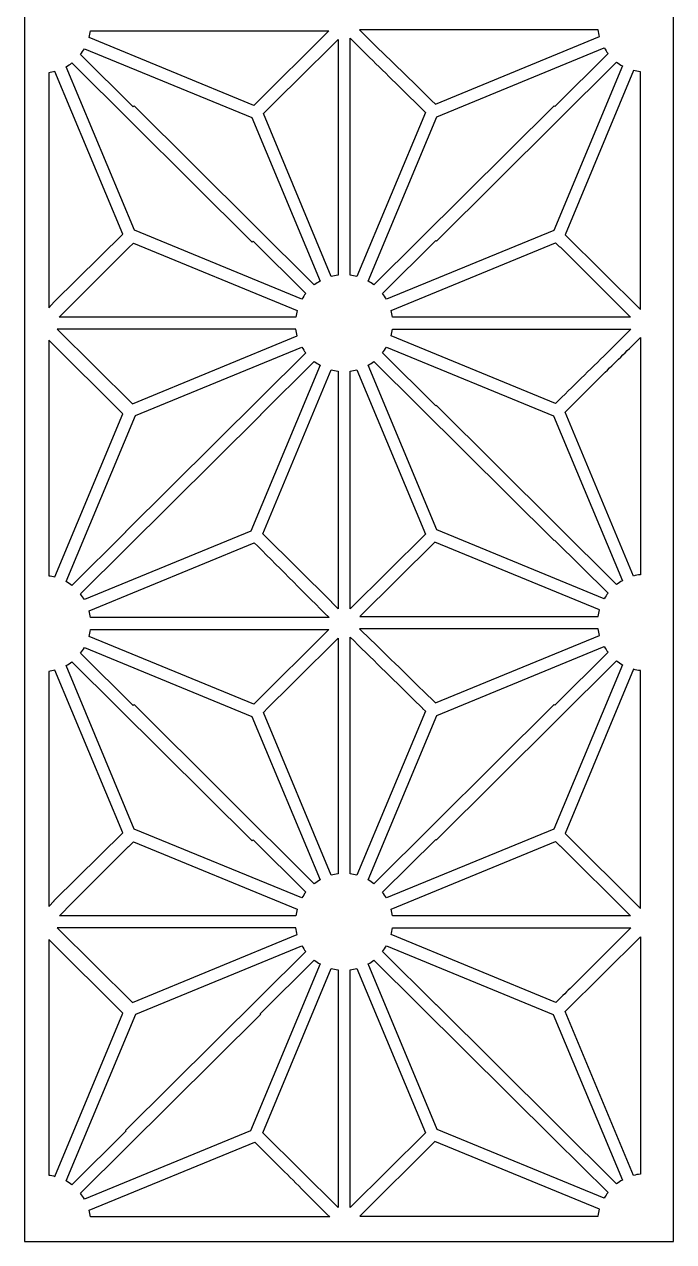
# Model space of a CAD drawing. Header units: centimetres. Extents: x 6.4 to 11, y -8.6 to 8.6.
# Drawn here: x 6.4 to 10.96, y -8.56 to -0.01 of the extents above; entities that cross this region are included whole.
import ezdxf

# ---------------------------------------------------------------- set-up
doc = ezdxf.new("R2010")
doc.units = ezdxf.units.CM
doc.header["$MEASUREMENT"] = 0
doc.layers.add('layer 1', color=7, linetype='Continuous')

msp = doc.modelspace()

# ---------------------------------------------------------------- linework, layer by layer
at = {"layer": 'layer 1', "color": 250}
for points, knots in [([(10.96418, 8.60076), (10.96418, 8.60076), (10.96418, 8.60076), (10.96418, 8.60076), (10.96418, 8.60076), (10.96418, 8.60076), (10.96418, 8.1259), (10.96418, 8.1259), (10.96418, 8.1259), (10.96418, 8.1259), (10.96418, 8.06053), (10.96418, 8.06053), (10.96418, 8.06053), (10.96418, 8.06053), (10.96418, 7.83849), (10.96418, 7.83849), (10.96418, 7.83849), (10.96418, 7.83849), (10.96418, 6.54777), (10.96418, 6.54777), (10.96418, 6.54777), (10.96418, 6.54777), (10.96418, 6.42354), (10.96418, 6.42354), (10.96418, 6.42354), (10.96418, 6.42354), (10.96418, 6.16803), (10.96418, 6.16803), (10.96418, 6.16803), (10.96418, 6.16803), (10.96418, 6.04775), (10.96418, 6.04775), (10.96418, 6.04775), (10.96418, 6.04775), (10.96418, 4.76942), (10.96418, 4.76942), (10.96418, 4.76942), (10.96418, 4.76942), (10.96418, 4.54738), (10.96418, 4.54738), (10.96418, 4.54738), (10.96418, 4.54738), (10.96418, 4.482), (10.96418, 4.482), (10.96418, 4.482), (10.96418, 4.482), (10.96418, 3.91857), (10.96418, 3.91857), (10.96418, 3.91857), (10.96418, 3.91857), (10.96418, 3.8532), (10.96418, 3.8532), (10.96418, 3.8532), (10.96418, 3.8532), (10.96418, 3.63116), (10.96418, 3.63116), (10.96418, 3.63116), (10.96418, 3.63116), (10.96418, 2.34044), (10.96418, 2.34044), (10.96418, 2.34044), (10.96418, 2.34044), (10.96418, 2.21621), (10.96418, 2.21621), (10.96418, 2.21621), (10.96418, 2.21621), (10.96418, 1.96069), (10.96418, 1.96069), (10.96418, 1.96069), (10.96418, 1.96069), (10.96418, 1.84042), (10.96418, 1.84042), (10.96418, 1.84042), (10.96418, 1.84042), (10.96418, 0.56208), (10.96418, 0.56208), (10.96418, 0.56208), (10.96418, 0.56208), (10.96418, 0.34004), (10.96418, 0.34004), (10.96418, 0.34004), (10.96418, 0.34004), (10.96418, 0.27467), (10.96418, 0.27467), (10.96418, 0.27467), (10.96418, 0.27467), (10.96418, -0.28876), (10.96418, -0.28876), (10.96418, -0.28876), (10.96418, -0.28876), (10.96418, -0.35413), (10.96418, -0.35413), (10.96418, -0.35413), (10.96418, -0.35413), (10.96418, -0.57617), (10.96418, -0.57617), (10.96418, -0.57617), (10.96418, -0.57617), (10.96418, -1.8669), (10.96418, -1.8669), (10.96418, -1.8669), (10.96418, -1.8669), (10.96418, -1.99112), (10.96418, -1.99112), (10.96418, -1.99112), (10.96418, -1.99112), (10.96418, -2.24664), (10.96418, -2.24664), (10.96418, -2.24664), (10.96418, -2.24664), (10.96418, -2.36692), (10.96418, -2.36692), (10.96418, -2.36692), (10.96418, -2.36692), (10.96418, -3.64525), (10.96418, -3.64525), (10.96418, -3.64525), (10.96418, -3.64525), (10.96418, -3.86729), (10.96418, -3.86729), (10.96418, -3.86729), (10.96418, -3.86729), (10.96418, -3.93266), (10.96418, -3.93266), (10.96418, -3.93266), (10.96418, -3.93266), (10.96418, -4.4961), (10.96418, -4.4961), (10.96418, -4.4961), (10.96418, -4.4961), (10.96418, -4.56147), (10.96418, -4.56147), (10.96418, -4.56147), (10.96418, -4.56147), (10.96418, -4.78351), (10.96418, -4.78351), (10.96418, -4.78351), (10.96418, -4.78351), (10.96418, -6.07423), (10.96418, -6.07423), (10.96418, -6.07423), (10.96418, -6.07423), (10.96418, -6.19846), (10.96418, -6.19846), (10.96418, -6.19846), (10.96418, -6.19846), (10.96418, -6.45792), (10.96418, -6.45792), (10.96418, -6.45792), (10.96418, -6.45792), (10.96418, -6.57819), (10.96418, -6.57819), (10.96418, -6.57819), (10.96418, -6.57819), (10.96418, -7.85653), (10.96418, -7.85653), (10.96418, -7.85653), (10.96418, -7.85653), (10.96418, -8.07857), (10.96418, -8.07857), (10.96418, -8.07857), (10.96418, -8.07857), (10.96418, -8.14394), (10.96418, -8.14394), (10.96418, -8.14394), (10.96418, -8.14394), (10.96418, -8.56335), (10.96418, -8.56335), (10.96418, -8.56335), (10.96418, -8.56335), (10.96418, -8.56335), (10.96418, -8.56335), (10.96418, -8.56335), (10.96418, -8.56335), (10.32677, -8.56335), (10.32677, -8.56335), (10.32677, -8.56335), (10.32677, -8.56335), (10.32677, -8.56335), (10.32677, -8.56335), (10.32677, -8.56335), (10.32677, -8.56335), (8.85366, -8.56335), (8.85366, -8.56335), (8.85366, -8.56335), (8.85366, -8.56335), (8.85366, -8.56335), (8.85366, -8.56335), (8.85366, -8.56335), (8.85366, -8.56335), (8.7285, -8.56335), (8.7285, -8.56335), (8.7285, -8.56335), (8.7285, -8.56335), (8.7285, -8.56335), (8.7285, -8.56335), (8.7285, -8.56335), (8.7285, -8.56335), (8.57842, -8.56335), (8.57842, -8.56335), (8.57842, -8.56335), (8.57842, -8.56335), (8.57842, -8.56335), (8.57842, -8.56335), (8.57842, -8.56335), (8.57842, -8.56335), (8.45277, -8.56335), (8.45277, -8.56335), (8.45277, -8.56335), (8.45277, -8.56335), (8.45277, -8.56335), (8.45277, -8.56335), (8.45277, -8.56335), (8.45277, -8.56335), (6.95763, -8.56335), (6.95763, -8.56335), (6.95763, -8.56335), (6.95763, -8.56335), (6.95763, -8.56335), (6.95763, -8.56335), (6.95763, -8.56335), (6.95763, -8.56335), (6.40229, -8.56335), (6.40229, -8.56335), (6.40229, -8.56335), (6.40229, -8.56335), (6.40229, -8.56335), (6.40229, -8.56335), (6.40229, -8.56335), (6.40229, -8.56335), (6.40229, -8.02241), (6.40229, -8.02241), (6.40229, -8.02241), (6.40229, -8.02241), (6.40229, -6.5084), (6.40229, -6.5084), (6.40229, -6.5084), (6.40229, -6.5084), (6.40229, -6.3811), (6.40229, -6.3811), (6.40229, -6.3811), (6.40229, -6.3811), (6.40229, -6.36546), (6.40229, -6.36546), (6.40229, -6.36546), (6.40229, -6.36546), (6.40229, -6.28049), (6.40229, -6.28049), (6.40229, -6.28049), (6.40229, -6.28049), (6.40229, -6.26709), (6.40229, -6.26709), (6.40229, -6.26709), (6.40229, -6.26709), (6.40229, -6.1467), (6.40229, -6.1467), (6.40229, -6.1467), (6.40229, -6.1467), (6.40229, -4.63044), (6.40229, -4.63044), (6.40229, -4.63044), (6.40229, -4.63044), (6.40229, -3.81113), (6.40229, -3.81113), (6.40229, -3.81113), (6.40229, -3.81113), (6.40229, -2.29875), (6.40229, -2.29875), (6.40229, -2.29875), (6.40229, -2.29875), (6.40229, -2.17449), (6.40229, -2.17449), (6.40229, -2.17449), (6.40229, -2.17449), (6.40229, -2.15885), (6.40229, -2.15885), (6.40229, -2.15885), (6.40229, -2.15885), (6.40229, -2.07388), (6.40229, -2.07388), (6.40229, -2.07388), (6.40229, -2.07388), (6.40229, -2.06048), (6.40229, -2.06048), (6.40229, -2.06048), (6.40229, -2.06048), (6.40229, -1.93937), (6.40229, -1.93937), (6.40229, -1.93937), (6.40229, -1.93937), (6.40229, -0.42311), (6.40229, -0.42311), (6.40229, -0.42311), (6.40229, -0.42311), (6.40229, 0.3962), (6.40229, 0.3962), (6.40229, 0.3962), (6.40229, 0.3962), (6.40229, 1.90785), (6.40229, 1.90785), (6.40229, 1.90785), (6.40229, 1.90785), (6.40229, 2.03211), (6.40229, 2.03211), (6.40229, 2.03211), (6.40229, 2.03211), (6.40229, 2.04775), (6.40229, 2.04775), (6.40229, 2.04775), (6.40229, 2.04775), (6.40229, 2.13272), (6.40229, 2.13272), (6.40229, 2.13272), (6.40229, 2.13272), (6.40229, 2.14612), (6.40229, 2.14612), (6.40229, 2.14612), (6.40229, 2.14612), (6.40229, 2.26797), (6.40229, 2.26797), (6.40229, 2.26797), (6.40229, 2.26797), (6.40229, 3.78423), (6.40229, 3.78423), (6.40229, 3.78423), (6.40229, 3.78423), (6.40229, 4.60353), (6.40229, 4.60353), (6.40229, 4.60353), (6.40229, 4.60353), (6.40229, 6.11446), (6.40229, 6.11446), (6.40229, 6.11446), (6.40229, 6.11446), (6.40229, 6.23872), (6.40229, 6.23872), (6.40229, 6.23872), (6.40229, 6.23872), (6.40229, 6.25436), (6.40229, 6.25436), (6.40229, 6.25436), (6.40229, 6.25436), (6.40229, 6.33933), (6.40229, 6.33933), (6.40229, 6.33933), (6.40229, 6.33933), (6.40229, 6.35272), (6.40229, 6.35272), (6.40229, 6.35272), (6.40229, 6.35272), (6.40229, 6.4753), (6.40229, 6.4753), (6.40229, 6.4753), (6.40229, 6.4753), (6.40229, 7.99156), (6.40229, 7.99156), (6.40229, 7.99156), (6.40229, 7.99156), (6.40229, 8.60076), (6.40229, 8.60076), (6.40229, 8.60076), (6.40229, 8.60076), (6.40229, 8.60076), (6.40229, 8.60076), (6.40229, 8.60076), (6.40229, 8.60076), (6.80349, 8.60076), (6.80349, 8.60076), (6.80349, 8.60076), (6.80349, 8.60076), (6.80349, 8.60076), (6.80349, 8.60076), (6.80349, 8.60076), (6.80349, 8.60076), (6.90001, 8.60076), (6.90001, 8.60076), (6.90001, 8.60076), (6.90001, 8.60076), (6.90001, 8.60076), (6.90001, 8.60076), (6.90001, 8.60076), (6.90001, 8.60076), (7.12353, 8.60076), (7.12353, 8.60076), (7.12353, 8.60076), (7.12353, 8.60076), (7.12353, 8.60076), (7.12353, 8.60076), (7.12353, 8.60076), (7.12353, 8.60076), (8.38314, 8.60076), (8.38314, 8.60076), (8.38314, 8.60076), (8.38314, 8.60076), (8.38314, 8.60076), (8.38314, 8.60076), (8.38314, 8.60076), (8.38314, 8.60076), (8.51291, 8.60076), (8.51291, 8.60076), (8.51291, 8.60076), (8.51291, 8.60076), (8.51291, 8.60076), (8.51291, 8.60076), (8.51291, 8.60076), (8.51291, 8.60076), (8.60627, 8.60076), (8.60627, 8.60076), (8.60627, 8.60076), (8.60627, 8.60076), (8.60627, 8.60076), (8.60627, 8.60076), (8.60627, 8.60076), (8.60627, 8.60076), (8.69181, 8.60076), (8.69181, 8.60076), (8.69181, 8.60076), (8.69181, 8.60076), (8.69181, 8.60076), (8.69181, 8.60076), (8.69181, 8.60076), (8.69181, 8.60076), (8.79049, 8.60076), (8.79049, 8.60076), (8.79049, 8.60076), (8.79049, 8.60076), (8.79049, 8.60076), (8.79049, 8.60076), (8.79049, 8.60076), (8.79049, 8.60076), (8.91173, 8.60076), (8.91173, 8.60076), (8.91173, 8.60076), (8.91173, 8.60076), (8.91173, 8.60076), (8.91173, 8.60076), (8.91173, 8.60076), (8.91173, 8.60076), (10.19203, 8.60076), (10.19203, 8.60076), (10.19203, 8.60076), (10.19203, 8.60076), (10.19203, 8.60076), (10.19203, 8.60076), (10.19203, 8.60076), (10.19203, 8.60076), (10.41554, 8.60076), (10.41554, 8.60076), (10.41554, 8.60076), (10.41554, 8.60076), (10.41554, 8.60076), (10.41554, 8.60076), (10.41554, 8.60076), (10.41554, 8.60076), (10.49191, 8.60076), (10.49191, 8.60076), (10.49191, 8.60076), (10.49191, 8.60076), (10.49191, 8.60076), (10.49191, 8.60076), (10.49191, 8.60076), (10.49191, 8.60076), (10.96418, 8.60076), (10.96418, 8.60076)], [0, 0, 0, 0, 0.008547, 0.008547, 0.008547, 0.008547, 0.017094, 0.017094, 0.017094, 0.017094, 0.025641, 0.025641, 0.025641, 0.025641, 0.034188, 0.034188, 0.034188, 0.034188, 0.042735, 0.042735, 0.042735, 0.042735, 0.0512821, 0.0512821, 0.0512821, 0.0512821, 0.0598291, 0.0598291, 0.0598291, 0.0598291, 0.0683761, 0.0683761, 0.0683761, 0.0683761, 0.0769231, 0.0769231, 0.0769231, 0.0769231, 0.0854701, 0.0854701, 0.0854701, 0.0854701, 0.0940171, 0.0940171, 0.0940171, 0.0940171, 0.1025641, 0.1025641, 0.1025641, 0.1025641, 0.1111111, 0.1111111, 0.1111111, 0.1111111, 0.1196581, 0.1196581, 0.1196581, 0.1196581, 0.1282051, 0.1282051, 0.1282051, 0.1282051, 0.1367521, 0.1367521, 0.1367521, 0.1367521, 0.1452991, 0.1452991, 0.1452991, 0.1452991, 0.1538462, 0.1538462, 0.1538462, 0.1538462, 0.1623932, 0.1623932, 0.1623932, 0.1623932, 0.1709402, 0.1709402, 0.1709402, 0.1709402, 0.1794872, 0.1794872, 0.1794872, 0.1794872, 0.1880342, 0.1880342, 0.1880342, 0.1880342, 0.1965812, 0.1965812, 0.1965812, 0.1965812, 0.2051282, 0.2051282, 0.2051282, 0.2051282, 0.2136752, 0.2136752, 0.2136752, 0.2136752, 0.2222222, 0.2222222, 0.2222222, 0.2222222, 0.2307692, 0.2307692, 0.2307692, 0.2307692, 0.2393162, 0.2393162, 0.2393162, 0.2393162, 0.2478632, 0.2478632, 0.2478632, 0.2478632, 0.2564103, 0.2564103, 0.2564103, 0.2564103, 0.2649573, 0.2649573, 0.2649573, 0.2649573, 0.2735043, 0.2735043, 0.2735043, 0.2735043, 0.2820513, 0.2820513, 0.2820513, 0.2820513, 0.2905983, 0.2905983, 0.2905983, 0.2905983, 0.2991453, 0.2991453, 0.2991453, 0.2991453, 0.3076923, 0.3076923, 0.3076923, 0.3076923, 0.3162393, 0.3162393, 0.3162393, 0.3162393, 0.3247863, 0.3247863, 0.3247863, 0.3247863, 0.3333333, 0.3333333, 0.3333333, 0.3333333, 0.3418803, 0.3418803, 0.3418803, 0.3418803, 0.3504274, 0.3504274, 0.3504274, 0.3504274, 0.3589744, 0.3589744, 0.3589744, 0.3589744, 0.3675214, 0.3675214, 0.3675214, 0.3675214, 0.3760684, 0.3760684, 0.3760684, 0.3760684, 0.3846154, 0.3846154, 0.3846154, 0.3846154, 0.3931624, 0.3931624, 0.3931624, 0.3931624, 0.4017094, 0.4017094, 0.4017094, 0.4017094, 0.4102564, 0.4102564, 0.4102564, 0.4102564, 0.4188034, 0.4188034, 0.4188034, 0.4188034, 0.4273504, 0.4273504, 0.4273504, 0.4273504, 0.4358974, 0.4358974, 0.4358974, 0.4358974, 0.4444444, 0.4444444, 0.4444444, 0.4444444, 0.4529915, 0.4529915, 0.4529915, 0.4529915, 0.4615385, 0.4615385, 0.4615385, 0.4615385, 0.4700855, 0.4700855, 0.4700855, 0.4700855, 0.4786325, 0.4786325, 0.4786325, 0.4786325, 0.4871795, 0.4871795, 0.4871795, 0.4871795, 0.4957265, 0.4957265, 0.4957265, 0.4957265, 0.5042735, 0.5042735, 0.5042735, 0.5042735, 0.5128205, 0.5128205, 0.5128205, 0.5128205, 0.5213675, 0.5213675, 0.5213675, 0.5213675, 0.5299145, 0.5299145, 0.5299145, 0.5299145, 0.5384615, 0.5384615, 0.5384615, 0.5384615, 0.5470085, 0.5470085, 0.5470085, 0.5470085, 0.5555556, 0.5555556, 0.5555556, 0.5555556, 0.5641026, 0.5641026, 0.5641026, 0.5641026, 0.5726496, 0.5726496, 0.5726496, 0.5726496, 0.5811966, 0.5811966, 0.5811966, 0.5811966, 0.5897436, 0.5897436, 0.5897436, 0.5897436, 0.5982906, 0.5982906, 0.5982906, 0.5982906, 0.6068376, 0.6068376, 0.6068376, 0.6068376, 0.6153846, 0.6153846, 0.6153846, 0.6153846, 0.6239316, 0.6239316, 0.6239316, 0.6239316, 0.6324786, 0.6324786, 0.6324786, 0.6324786, 0.6410256, 0.6410256, 0.6410256, 0.6410256, 0.6495726, 0.6495726, 0.6495726, 0.6495726, 0.6581197, 0.6581197, 0.6581197, 0.6581197, 0.6666667, 0.6666667, 0.6666667, 0.6666667, 0.6752137, 0.6752137, 0.6752137, 0.6752137, 0.6837607, 0.6837607, 0.6837607, 0.6837607, 0.6923077, 0.6923077, 0.6923077, 0.6923077, 0.7008547, 0.7008547, 0.7008547, 0.7008547, 0.7094017, 0.7094017, 0.7094017, 0.7094017, 0.7179487, 0.7179487, 0.7179487, 0.7179487, 0.7264957, 0.7264957, 0.7264957, 0.7264957, 0.7350427, 0.7350427, 0.7350427, 0.7350427, 0.7435897, 0.7435897, 0.7435897, 0.7435897, 0.7521368, 0.7521368, 0.7521368, 0.7521368, 0.7606838, 0.7606838, 0.7606838, 0.7606838, 0.7692308, 0.7692308, 0.7692308, 0.7692308, 0.7777778, 0.7777778, 0.7777778, 0.7777778, 0.7863248, 0.7863248, 0.7863248, 0.7863248, 0.7948718, 0.7948718, 0.7948718, 0.7948718, 0.8034188, 0.8034188, 0.8034188, 0.8034188, 0.8119658, 0.8119658, 0.8119658, 0.8119658, 0.8205128, 0.8205128, 0.8205128, 0.8205128, 0.8290598, 0.8290598, 0.8290598, 0.8290598, 0.8376068, 0.8376068, 0.8376068, 0.8376068, 0.8461538, 0.8461538, 0.8461538, 0.8461538, 0.8547009, 0.8547009, 0.8547009, 0.8547009, 0.8632479, 0.8632479, 0.8632479, 0.8632479, 0.8717949, 0.8717949, 0.8717949, 0.8717949, 0.8803419, 0.8803419, 0.8803419, 0.8803419, 0.8888889, 0.8888889, 0.8888889, 0.8888889, 0.8974359, 0.8974359, 0.8974359, 0.8974359, 0.9059829, 0.9059829, 0.9059829, 0.9059829, 0.9145299, 0.9145299, 0.9145299, 0.9145299, 0.9230769, 0.9230769, 0.9230769, 0.9230769, 0.9316239, 0.9316239, 0.9316239, 0.9316239, 0.9401709, 0.9401709, 0.9401709, 0.9401709, 0.9487179, 0.9487179, 0.9487179, 0.9487179, 0.957265, 0.957265, 0.957265, 0.957265, 0.965812, 0.965812, 0.965812, 0.965812, 0.974359, 0.974359, 0.974359, 0.974359, 0.982906, 0.982906, 0.982906, 0.982906, 1, 1, 1, 1]), ([(8.01486, -0.57977), (8.01486, -0.57977), (8.54217, -0.05594), (8.54217, -0.05594), (8.54217, -0.05594), (8.54217, -0.05594), (6.86608, -0.05594), (6.86608, -0.05594), (6.86608, -0.05594), (6.86405, -0.07207), (6.86088, -0.08784), (6.85665, -0.10319), (6.85665, -0.10319), (6.85665, -0.10319), (8.01486, -0.57977), (8.01486, -0.57977)], [0, 0, 0, 0, 0.2, 0.2, 0.2, 0.2, 0.4, 0.4, 0.4, 0.4, 0.6, 0.6, 0.6, 0.6, 1, 1, 1, 1]), ([(10.4339, -0.04953), (10.43592, -0.06566), (10.43909, -0.08144), (10.44332, -0.09679), (10.44332, -0.09679), (10.44332, -0.09679), (9.28982, -0.57143), (9.28982, -0.57143), (9.28982, -0.57143), (9.14923, -0.43154), (9.00698, -0.29349), (8.86463, -0.15564), (8.86463, -0.15564), (8.86463, -0.15564), (8.75781, -0.04953), (8.75781, -0.04953), (8.75781, -0.04953), (8.75781, -0.04953), (10.4339, -0.04953), (10.4339, -0.04953)], [0, 0, 0, 0, 0.1666667, 0.1666667, 0.1666667, 0.1666667, 0.3333333, 0.3333333, 0.3333333, 0.3333333, 0.5, 0.5, 0.5, 0.5, 0.6666667, 0.6666667, 0.6666667, 0.6666667, 1, 1, 1, 1]), ([(8.60627, -0.11683), (8.43165, -0.29206), (8.25373, -0.46612), (8.08144, -0.63768), (8.08144, -0.63768), (8.08144, -0.63768), (8.55871, -1.78231), (8.55871, -1.78231), (8.55871, -1.78231), (8.57416, -1.77812), (8.59004, -1.77496), (8.60627, -1.77294), (8.60627, -1.77294), (8.60627, -1.77294), (8.60627, -0.11683), (8.60627, -0.11683)], [0, 0, 0, 0, 0.2, 0.2, 0.2, 0.2, 0.4, 0.4, 0.4, 0.4, 0.6, 0.6, 0.6, 0.6, 1, 1, 1, 1]), ([(9.21988, -0.6299), (9.21988, -0.6299), (9.19866, -0.60894), (9.19866, -0.60894), (9.19866, -0.60894), (9.19866, -0.60894), (9.19891, -0.60884), (9.19891, -0.60884), (9.19891, -0.60884), (9.19891, -0.60884), (9.05556, -0.46643), (9.05556, -0.46643), (9.05556, -0.46643), (8.93377, -0.34685), (8.81124, -0.22749), (8.69181, -0.10818), (8.69181, -0.10818), (8.69181, -0.10818), (8.69181, -1.77292), (8.69181, -1.77292), (8.69181, -1.77292), (8.70804, -1.77494), (8.72393, -1.77809), (8.73938, -1.78228), (8.73938, -1.78228), (8.73938, -1.78228), (9.21988, -0.6299), (9.21988, -0.6299)], [0, 0, 0, 0, 0.125, 0.125, 0.125, 0.125, 0.25, 0.25, 0.25, 0.25, 0.375, 0.375, 0.375, 0.375, 0.5, 0.5, 0.5, 0.5, 0.625, 0.625, 0.625, 0.625, 0.75, 0.75, 0.75, 0.75, 1, 1, 1, 1]), ([(8.00062, -0.66588), (8.00062, -0.66588), (6.82388, -0.18168), (6.82388, -0.18168), (6.82388, -0.18168), (6.81583, -0.19567), (6.80681, -0.20903), (6.79691, -0.22168), (6.79691, -0.22168), (6.79691, -0.22168), (7.16691, -0.58924), (7.16691, -0.58924), (7.16691, -0.58924), (7.16691, -0.58924), (7.17281, -0.58339), (7.17281, -0.58339), (7.17281, -0.58339), (7.17281, -0.58339), (8.43942, -1.84164), (8.43942, -1.84164), (8.43942, -1.84164), (8.45216, -1.83181), (8.46561, -1.82284), (8.4797, -1.81485), (8.4797, -1.81485), (8.4797, -1.81485), (8.00062, -0.66588), (8.00062, -0.66588)], [0, 0, 0, 0, 0.125, 0.125, 0.125, 0.125, 0.25, 0.25, 0.25, 0.25, 0.375, 0.375, 0.375, 0.375, 0.5, 0.5, 0.5, 0.5, 0.625, 0.625, 0.625, 0.625, 0.75, 0.75, 0.75, 0.75, 1, 1, 1, 1]), ([(10.12889, -0.58698), (10.12889, -0.58698), (10.50306, -0.21528), (10.50306, -0.21528), (10.50306, -0.21528), (10.49316, -0.20263), (10.48414, -0.18926), (10.47609, -0.17527), (10.47609, -0.17527), (10.47609, -0.17527), (9.30029, -0.65909), (9.30029, -0.65909), (9.30029, -0.65909), (9.30029, -0.65909), (8.81839, -1.81484), (8.81839, -1.81484), (8.81839, -1.81484), (8.83247, -1.82284), (8.84593, -1.8318), (8.85866, -1.84163), (8.85866, -1.84163), (8.85866, -1.84163), (10.12527, -0.58339), (10.12527, -0.58339), (10.12527, -0.58339), (10.12527, -0.58339), (10.12889, -0.58698), (10.12889, -0.58698)], [0, 0, 0, 0, 0.125, 0.125, 0.125, 0.125, 0.25, 0.25, 0.25, 0.25, 0.375, 0.375, 0.375, 0.375, 0.5, 0.5, 0.5, 0.5, 0.625, 0.625, 0.625, 0.625, 0.75, 0.75, 0.75, 0.75, 1, 1, 1, 1]), ([(6.57336, -2.00122), (6.57336, -2.00122), (6.57336, -0.34999), (6.57336, -0.34999), (6.57336, -0.34999), (6.58829, -0.34797), (6.6029, -0.345), (6.61715, -0.34113), (6.61715, -0.34113), (6.61715, -0.34113), (7.09342, -1.48335), (7.09342, -1.48335), (7.09342, -1.48335), (7.09342, -1.48335), (6.61273, -1.96023), (6.61273, -1.96023), (6.61273, -1.96023), (6.61273, -1.96023), (6.61294, -1.96103), (6.61294, -1.96103), (6.61294, -1.96103), (6.61294, -1.96103), (6.57336, -2.00122), (6.57336, -2.00122)], [0, 0, 0, 0, 0.1428571, 0.1428571, 0.1428571, 0.1428571, 0.2857143, 0.2857143, 0.2857143, 0.2857143, 0.4285714, 0.4285714, 0.4285714, 0.4285714, 0.5714286, 0.5714286, 0.5714286, 0.5714286, 0.7142857, 0.7142857, 0.7142857, 0.7142857, 1, 1, 1, 1]), ([(8.00894, -1.53417), (8.00894, -1.53417), (8.00304, -1.54002), (8.00304, -1.54002), (8.00304, -1.54002), (8.00304, -1.54002), (6.73643, -0.28177), (6.73643, -0.28177), (6.73643, -0.28177), (6.72369, -0.29161), (6.71024, -0.30057), (6.69616, -0.30857), (6.69616, -0.30857), (6.69616, -0.30857), (7.17524, -1.45753), (7.17524, -1.45753), (7.17524, -1.45753), (7.17524, -1.45753), (8.35197, -1.94173), (8.35197, -1.94173), (8.35197, -1.94173), (8.36002, -1.92774), (8.36903, -1.91437), (8.37894, -1.90172), (8.37894, -1.90172), (8.37894, -1.90172), (8.00894, -1.53417), (8.00894, -1.53417)], [0, 0, 0, 0, 0.125, 0.125, 0.125, 0.125, 0.25, 0.25, 0.25, 0.25, 0.375, 0.375, 0.375, 0.375, 0.5, 0.5, 0.5, 0.5, 0.625, 0.625, 0.625, 0.625, 0.75, 0.75, 0.75, 0.75, 1, 1, 1, 1]), ([(10.12191, -1.45791), (10.12191, -1.45791), (10.60383, -0.30215), (10.60383, -0.30215), (10.60383, -0.30215), (10.58974, -0.29416), (10.57629, -0.2852), (10.56355, -0.27536), (10.56355, -0.27536), (10.56355, -0.27536), (9.29694, -1.53362), (9.29694, -1.53362), (9.29694, -1.53362), (9.29694, -1.53362), (9.29331, -1.53002), (9.29331, -1.53002), (9.29331, -1.53002), (9.29331, -1.53002), (8.91914, -1.90172), (8.91914, -1.90172), (8.91914, -1.90172), (8.92904, -1.91438), (8.93807, -1.92774), (8.94611, -1.94173), (8.94611, -1.94173), (8.94611, -1.94173), (10.12191, -1.45791), (10.12191, -1.45791)], [0, 0, 0, 0, 0.125, 0.125, 0.125, 0.125, 0.25, 0.25, 0.25, 0.25, 0.375, 0.375, 0.375, 0.375, 0.5, 0.5, 0.5, 0.5, 0.625, 0.625, 0.625, 0.625, 0.75, 0.75, 0.75, 0.75, 1, 1, 1, 1]), ([(10.2016, -1.48886), (10.2016, -1.48886), (10.68284, -0.33469), (10.68284, -0.33469), (10.68284, -0.33469), (10.69829, -0.33889), (10.71416, -0.34205), (10.7304, -0.34406), (10.7304, -0.34406), (10.7304, -0.34406), (10.7304, -2.01417), (10.7304, -2.01417), (10.7304, -2.01417), (10.7304, -2.01417), (10.2016, -1.48886), (10.2016, -1.48886)], [0, 0, 0, 0, 0.2, 0.2, 0.2, 0.2, 0.4, 0.4, 0.4, 0.4, 0.6, 0.6, 0.6, 0.6, 1, 1, 1, 1]), ([(7.16846, -1.54672), (7.16846, -1.54672), (7.13414, -1.58101), (7.13414, -1.58101), (7.13414, -1.58101), (7.13414, -1.58101), (7.13381, -1.58023), (7.13381, -1.58023), (7.13381, -1.58023), (6.97132, -1.74166), (6.80936, -1.90716), (6.64751, -2.06747), (6.64751, -2.06747), (6.64751, -2.06747), (8.30977, -2.06747), (8.30977, -2.06747), (8.30977, -2.06747), (8.3118, -2.05134), (8.31497, -2.03556), (8.31919, -2.02022), (8.31919, -2.02022), (8.31919, -2.02022), (7.16846, -1.54672), (7.16846, -1.54672)], [0, 0, 0, 0, 0.1428571, 0.1428571, 0.1428571, 0.1428571, 0.2857143, 0.2857143, 0.2857143, 0.2857143, 0.4285714, 0.4285714, 0.4285714, 0.4285714, 0.5714286, 0.5714286, 0.5714286, 0.5714286, 0.7142857, 0.7142857, 0.7142857, 0.7142857, 1, 1, 1, 1]), ([(10.16588, -1.5745), (10.16588, -1.5745), (10.16562, -1.57514), (10.16562, -1.57514), (10.16562, -1.57514), (10.16562, -1.57514), (10.13472, -1.54462), (10.13472, -1.54462), (10.13472, -1.54462), (10.13472, -1.54462), (8.97888, -2.02022), (8.97888, -2.02022), (8.97888, -2.02022), (8.98311, -2.03557), (8.98628, -2.05134), (8.98831, -2.06747), (8.98831, -2.06747), (8.98831, -2.06747), (10.66213, -2.06747), (10.66213, -2.06747), (10.66213, -2.06747), (10.66213, -2.06747), (10.16588, -1.5745), (10.16588, -1.5745)], [0, 0, 0, 0, 0.1428571, 0.1428571, 0.1428571, 0.1428571, 0.2857143, 0.2857143, 0.2857143, 0.2857143, 0.4285714, 0.4285714, 0.4285714, 0.4285714, 0.5714286, 0.5714286, 0.5714286, 0.5714286, 0.7142857, 0.7142857, 0.7142857, 0.7142857, 1, 1, 1, 1]), ([(7.161, -2.67627), (7.161, -2.67627), (6.63369, -2.15244), (6.63369, -2.15244), (6.63369, -2.15244), (6.63369, -2.15244), (8.30977, -2.15244), (8.30977, -2.15244), (8.30977, -2.15244), (8.3118, -2.16857), (8.31497, -2.18435), (8.3192, -2.19969), (8.3192, -2.19969), (8.3192, -2.19969), (7.161, -2.67627), (7.161, -2.67627)], [0, 0, 0, 0, 0.2, 0.2, 0.2, 0.2, 0.4, 0.4, 0.4, 0.4, 0.6, 0.6, 0.6, 0.6, 1, 1, 1, 1]), ([(10.13346, -2.67478), (10.25352, -2.55533), (10.37479, -2.43722), (10.4963, -2.31943), (10.4963, -2.31943), (10.4963, -2.31943), (10.66439, -2.15244), (10.66439, -2.15244), (10.66439, -2.15244), (10.66439, -2.15244), (8.98831, -2.15244), (8.98831, -2.15244), (8.98831, -2.15244), (8.98628, -2.16858), (8.98311, -2.18435), (8.97889, -2.1997), (8.97889, -2.1997), (8.97889, -2.1997), (10.13346, -2.67478), (10.13346, -2.67478)], [0, 0, 0, 0, 0.1666667, 0.1666667, 0.1666667, 0.1666667, 0.3333333, 0.3333333, 0.3333333, 0.3333333, 0.5, 0.5, 0.5, 0.5, 0.6666667, 0.6666667, 0.6666667, 0.6666667, 1, 1, 1, 1]), ([(10.48353, -2.45474), (10.48353, -2.45474), (10.20226, -2.73416), (10.20226, -2.73416), (10.20226, -2.73416), (10.20226, -2.73416), (10.68283, -3.8867), (10.68283, -3.8867), (10.68283, -3.8867), (10.69828, -3.88251), (10.71416, -3.87936), (10.7304, -3.87734), (10.7304, -3.87734), (10.7304, -3.87734), (10.7304, -2.2111), (10.7304, -2.2111), (10.7304, -2.2111), (10.64914, -2.29227), (10.56645, -2.37346), (10.48353, -2.45474)], [0, 0, 0, 0, 0.1666667, 0.1666667, 0.1666667, 0.1666667, 0.3333333, 0.3333333, 0.3333333, 0.3333333, 0.5, 0.5, 0.5, 0.5, 0.6666667, 0.6666667, 0.6666667, 0.6666667, 1, 1, 1, 1]), ([(6.57336, -3.88426), (6.57336, -3.88426), (6.57336, -2.22981), (6.57336, -2.22981), (6.57336, -2.22981), (6.57336, -2.22981), (7.09473, -2.74774), (7.09473, -2.74774), (7.09473, -2.74774), (7.09473, -2.74774), (6.61714, -3.89314), (6.61714, -3.89314), (6.61714, -3.89314), (6.60289, -3.88927), (6.58828, -3.88628), (6.57336, -3.88426)], [0, 0, 0, 0, 0.2, 0.2, 0.2, 0.2, 0.4, 0.4, 0.4, 0.4, 0.6, 0.6, 0.6, 0.6, 1, 1, 1, 1]), ([(7.18244, -2.75942), (7.18244, -2.75942), (6.69615, -3.92568), (6.69615, -3.92568), (6.69615, -3.92568), (6.71024, -3.93367), (6.72369, -3.94264), (6.73643, -3.95247), (6.73643, -3.95247), (6.73643, -3.95247), (7.11364, -3.57775), (7.11364, -3.57775), (7.11364, -3.57775), (7.11364, -3.57775), (7.11232, -3.57645), (7.11232, -3.57645), (7.11232, -3.57645), (7.11232, -3.57645), (8.37894, -2.31819), (8.37894, -2.31819), (8.37894, -2.31819), (8.36904, -2.30554), (8.36002, -2.29217), (8.35197, -2.27818), (8.35197, -2.27818), (8.35197, -2.27818), (7.18244, -2.75942), (7.18244, -2.75942)], [0, 0, 0, 0, 0.125, 0.125, 0.125, 0.125, 0.25, 0.25, 0.25, 0.25, 0.375, 0.375, 0.375, 0.375, 0.5, 0.5, 0.5, 0.5, 0.625, 0.625, 0.625, 0.625, 0.75, 0.75, 0.75, 0.75, 1, 1, 1, 1]), ([(9.29407, -2.69065), (9.29407, -2.69065), (9.29694, -2.68781), (9.29694, -2.68781), (9.29694, -2.68781), (9.29694, -2.68781), (10.56354, -3.94605), (10.56354, -3.94605), (10.56354, -3.94605), (10.57628, -3.93622), (10.58974, -3.92726), (10.60382, -3.91926), (10.60382, -3.91926), (10.60382, -3.91926), (10.12116, -2.76169), (10.12116, -2.76169), (10.12116, -2.76169), (10.12116, -2.76169), (8.94612, -2.27819), (8.94612, -2.27819), (8.94612, -2.27819), (8.93807, -2.29217), (8.92905, -2.30554), (8.91914, -2.3182), (8.91914, -2.3182), (8.91914, -2.3182), (9.29407, -2.69065), (9.29407, -2.69065)], [0, 0, 0, 0, 0.125, 0.125, 0.125, 0.125, 0.25, 0.25, 0.25, 0.25, 0.375, 0.375, 0.375, 0.375, 0.5, 0.5, 0.5, 0.5, 0.625, 0.625, 0.625, 0.625, 0.75, 0.75, 0.75, 0.75, 1, 1, 1, 1]), ([(8.06221, -2.75299), (8.06221, -2.75299), (8.06353, -2.7543), (8.06353, -2.7543), (8.06353, -2.7543), (8.06353, -2.7543), (6.79691, -4.01255), (6.79691, -4.01255), (6.79691, -4.01255), (6.80682, -4.0252), (6.81584, -4.03857), (6.82388, -4.05256), (6.82388, -4.05256), (6.82388, -4.05256), (7.99341, -3.57133), (7.99341, -3.57133), (7.99341, -3.57133), (7.99341, -3.57133), (8.4797, -2.40507), (8.4797, -2.40507), (8.4797, -2.40507), (8.46561, -2.39708), (8.45216, -2.38812), (8.43942, -2.37828), (8.43942, -2.37828), (8.43942, -2.37828), (8.06221, -2.75299), (8.06221, -2.75299)], [0, 0, 0, 0, 0.125, 0.125, 0.125, 0.125, 0.25, 0.25, 0.25, 0.25, 0.375, 0.375, 0.375, 0.375, 0.5, 0.5, 0.5, 0.5, 0.625, 0.625, 0.625, 0.625, 0.75, 0.75, 0.75, 0.75, 1, 1, 1, 1]), ([(9.30105, -3.56265), (9.30105, -3.56265), (10.47609, -4.04615), (10.47609, -4.04615), (10.47609, -4.04615), (10.48414, -4.03216), (10.49317, -4.0188), (10.50307, -4.00614), (10.50307, -4.00614), (10.50307, -4.00614), (10.12813, -3.63369), (10.12813, -3.63369), (10.12813, -3.63369), (10.12813, -3.63369), (10.12527, -3.63653), (10.12527, -3.63653), (10.12527, -3.63653), (10.12527, -3.63653), (8.85866, -2.37828), (8.85866, -2.37828), (8.85866, -2.37828), (8.84592, -2.38811), (8.83246, -2.39708), (8.81838, -2.40507), (8.81838, -2.40507), (8.81838, -2.40507), (9.30105, -3.56265), (9.30105, -3.56265)], [0, 0, 0, 0, 0.125, 0.125, 0.125, 0.125, 0.25, 0.25, 0.25, 0.25, 0.375, 0.375, 0.375, 0.375, 0.5, 0.5, 0.5, 0.5, 0.625, 0.625, 0.625, 0.625, 0.75, 0.75, 0.75, 0.75, 1, 1, 1, 1]), ([(8.56312, -4.07105), (8.56312, -4.07105), (8.56291, -4.07186), (8.56291, -4.07186), (8.56291, -4.07186), (8.56291, -4.07186), (8.60627, -4.11589), (8.60627, -4.11589), (8.60627, -4.11589), (8.60627, -4.11589), (8.60627, -2.44699), (8.60627, -2.44699), (8.60627, -2.44699), (8.59004, -2.44497), (8.57415, -2.44183), (8.5587, -2.43763), (8.5587, -2.43763), (8.5587, -2.43763), (8.07821, -3.58999), (8.07821, -3.58999), (8.07821, -3.58999), (8.07821, -3.58999), (8.56312, -4.07105), (8.56312, -4.07105)], [0, 0, 0, 0, 0.1428571, 0.1428571, 0.1428571, 0.1428571, 0.2857143, 0.2857143, 0.2857143, 0.2857143, 0.4285714, 0.4285714, 0.4285714, 0.4285714, 0.5714286, 0.5714286, 0.5714286, 0.5714286, 0.7142857, 0.7142857, 0.7142857, 0.7142857, 1, 1, 1, 1]), ([(9.22061, -3.59177), (9.22061, -3.59177), (8.73937, -2.43761), (8.73937, -2.43761), (8.73937, -2.43761), (8.72392, -2.4418), (8.70804, -2.44496), (8.69181, -2.44698), (8.69181, -2.44698), (8.69181, -2.44698), (8.69181, -4.11708), (8.69181, -4.11708), (8.69181, -4.11708), (8.69181, -4.11708), (9.22061, -3.59177), (9.22061, -3.59177)], [0, 0, 0, 0, 0.2, 0.2, 0.2, 0.2, 0.4, 0.4, 0.4, 0.4, 0.6, 0.6, 0.6, 0.6, 1, 1, 1, 1]), ([(8.01755, -3.65337), (8.01755, -3.65337), (6.85666, -4.13105), (6.85666, -4.13105), (6.85666, -4.13105), (6.86088, -4.14639), (6.86405, -4.16217), (6.86608, -4.1783), (6.86608, -4.1783), (6.86608, -4.1783), (8.54282, -4.1783), (8.54282, -4.1783), (8.54282, -4.1783), (8.37615, -4.01354), (8.20938, -3.84297), (8.04204, -3.67674), (8.04204, -3.67674), (8.04204, -3.67674), (8.04171, -3.67751), (8.04171, -3.67751), (8.04171, -3.67751), (8.04171, -3.67751), (8.01755, -3.65337), (8.01755, -3.65337)], [0, 0, 0, 0, 0.1428571, 0.1428571, 0.1428571, 0.1428571, 0.2857143, 0.2857143, 0.2857143, 0.2857143, 0.4285714, 0.4285714, 0.4285714, 0.4285714, 0.5714286, 0.5714286, 0.5714286, 0.5714286, 0.7142857, 0.7142857, 0.7142857, 0.7142857, 1, 1, 1, 1]), ([(9.28672, -3.64872), (9.28672, -3.64872), (10.44332, -4.12464), (10.44332, -4.12464), (10.44332, -4.12464), (10.4391, -4.13999), (10.43592, -4.15576), (10.4339, -4.17189), (10.4339, -4.17189), (10.4339, -4.17189), (8.76007, -4.17189), (8.76007, -4.17189), (8.76007, -4.17189), (8.76007, -4.17189), (9.28672, -3.64872), (9.28672, -3.64872)], [0, 0, 0, 0, 0.2, 0.2, 0.2, 0.2, 0.4, 0.4, 0.4, 0.4, 0.6, 0.6, 0.6, 0.6, 1, 1, 1, 1]), ([(8.01486, -4.7871), (8.01486, -4.7871), (8.54217, -4.26327), (8.54217, -4.26327), (8.54217, -4.26327), (8.54217, -4.26327), (6.86608, -4.26327), (6.86608, -4.26327), (6.86608, -4.26327), (6.86405, -4.2794), (6.86088, -4.29518), (6.85665, -4.31052), (6.85665, -4.31052), (6.85665, -4.31052), (8.01486, -4.7871), (8.01486, -4.7871)], [0, 0, 0, 0, 0.2, 0.2, 0.2, 0.2, 0.4, 0.4, 0.4, 0.4, 0.6, 0.6, 0.6, 0.6, 1, 1, 1, 1]), ([(10.4339, -4.25686), (10.43592, -4.27299), (10.43909, -4.28877), (10.44332, -4.30412), (10.44332, -4.30412), (10.44332, -4.30412), (9.29034, -4.77855), (9.29034, -4.77855), (9.29034, -4.77855), (9.14001, -4.62896), (8.98779, -4.48149), (8.83557, -4.33411), (8.83557, -4.33411), (8.83557, -4.33411), (8.75781, -4.25686), (8.75781, -4.25686), (8.75781, -4.25686), (8.75781, -4.25686), (10.4339, -4.25686), (10.4339, -4.25686)], [0, 0, 0, 0, 0.1666667, 0.1666667, 0.1666667, 0.1666667, 0.3333333, 0.3333333, 0.3333333, 0.3333333, 0.5, 0.5, 0.5, 0.5, 0.6666667, 0.6666667, 0.6666667, 0.6666667, 1, 1, 1, 1]), ([(8.60627, -4.32416), (8.43173, -4.49932), (8.25388, -4.67331), (8.08166, -4.8448), (8.08166, -4.8448), (8.08166, -4.8448), (8.55871, -5.98891), (8.55871, -5.98891), (8.55871, -5.98891), (8.57416, -5.98472), (8.59004, -5.98156), (8.60627, -5.97955), (8.60627, -5.97955), (8.60627, -5.97955), (8.60627, -4.32416), (8.60627, -4.32416)], [0, 0, 0, 0, 0.2, 0.2, 0.2, 0.2, 0.4, 0.4, 0.4, 0.4, 0.6, 0.6, 0.6, 0.6, 1, 1, 1, 1]), ([(9.21967, -4.83702), (9.21967, -4.83702), (9.19866, -4.81627), (9.19866, -4.81627), (9.19866, -4.81627), (9.19866, -4.81627), (9.19943, -4.81595), (9.19943, -4.81595), (9.19943, -4.81595), (9.19943, -4.81595), (9.13421, -4.75117), (9.13421, -4.75117), (9.13421, -4.75117), (8.98677, -4.60566), (8.83699, -4.46055), (8.69181, -4.31552), (8.69181, -4.31552), (8.69181, -4.31552), (8.69181, -5.97953), (8.69181, -5.97953), (8.69181, -5.97953), (8.70804, -5.98154), (8.72393, -5.98469), (8.73938, -5.98889), (8.73938, -5.98889), (8.73938, -5.98889), (9.21967, -4.83702), (9.21967, -4.83702)], [0, 0, 0, 0, 0.125, 0.125, 0.125, 0.125, 0.25, 0.25, 0.25, 0.25, 0.375, 0.375, 0.375, 0.375, 0.5, 0.5, 0.5, 0.5, 0.625, 0.625, 0.625, 0.625, 0.75, 0.75, 0.75, 0.75, 1, 1, 1, 1]), ([(8.00098, -4.87336), (8.00098, -4.87336), (6.82388, -4.38901), (6.82388, -4.38901), (6.82388, -4.38901), (6.81583, -4.403), (6.80681, -4.41636), (6.79691, -4.42902), (6.79691, -4.42902), (6.79691, -4.42902), (7.16654, -4.79621), (7.16654, -4.79621), (7.16654, -4.79621), (7.16654, -4.79621), (7.17281, -4.78999), (7.17281, -4.78999), (7.17281, -4.78999), (7.17281, -4.78999), (8.43942, -6.04825), (8.43942, -6.04825), (8.43942, -6.04825), (8.45216, -6.03841), (8.46561, -6.02945), (8.4797, -6.02146), (8.4797, -6.02146), (8.4797, -6.02146), (8.00098, -4.87336), (8.00098, -4.87336)], [0, 0, 0, 0, 0.125, 0.125, 0.125, 0.125, 0.25, 0.25, 0.25, 0.25, 0.375, 0.375, 0.375, 0.375, 0.5, 0.5, 0.5, 0.5, 0.625, 0.625, 0.625, 0.625, 0.75, 0.75, 0.75, 0.75, 1, 1, 1, 1]), ([(10.12926, -4.79395), (10.12926, -4.79395), (10.50306, -4.42262), (10.50306, -4.42262), (10.50306, -4.42262), (10.49316, -4.40996), (10.48414, -4.39659), (10.47609, -4.3826), (10.47609, -4.3826), (10.47609, -4.3826), (9.29993, -4.86657), (9.29993, -4.86657), (9.29993, -4.86657), (9.29993, -4.86657), (8.81839, -6.02144), (8.81839, -6.02144), (8.81839, -6.02144), (8.83247, -6.02944), (8.84593, -6.0384), (8.85866, -6.04824), (8.85866, -6.04824), (8.85866, -6.04824), (10.12527, -4.78999), (10.12527, -4.78999), (10.12527, -4.78999), (10.12527, -4.78999), (10.12926, -4.79395), (10.12926, -4.79395)], [0, 0, 0, 0, 0.125, 0.125, 0.125, 0.125, 0.25, 0.25, 0.25, 0.25, 0.375, 0.375, 0.375, 0.375, 0.5, 0.5, 0.5, 0.5, 0.625, 0.625, 0.625, 0.625, 0.75, 0.75, 0.75, 0.75, 1, 1, 1, 1]), ([(8.00931, -5.74114), (8.00931, -5.74114), (8.00304, -5.74736), (8.00304, -5.74736), (8.00304, -5.74736), (8.00304, -5.74736), (6.73643, -4.48911), (6.73643, -4.48911), (6.73643, -4.48911), (6.72369, -4.49894), (6.71024, -4.5079), (6.69616, -4.5159), (6.69616, -4.5159), (6.69616, -4.5159), (7.17487, -5.66399), (7.17487, -5.66399), (7.17487, -5.66399), (7.17487, -5.66399), (8.35197, -6.14834), (8.35197, -6.14834), (8.35197, -6.14834), (8.36002, -6.13435), (8.36903, -6.12098), (8.37894, -6.10833), (8.37894, -6.10833), (8.37894, -6.10833), (8.00931, -5.74114), (8.00931, -5.74114)], [0, 0, 0, 0, 0.125, 0.125, 0.125, 0.125, 0.25, 0.25, 0.25, 0.25, 0.375, 0.375, 0.375, 0.375, 0.5, 0.5, 0.5, 0.5, 0.625, 0.625, 0.625, 0.625, 0.75, 0.75, 0.75, 0.75, 1, 1, 1, 1]), ([(10.12228, -5.66437), (10.12228, -5.66437), (10.60383, -4.50949), (10.60383, -4.50949), (10.60383, -4.50949), (10.58974, -4.50149), (10.57629, -4.49253), (10.56355, -4.4827), (10.56355, -4.4827), (10.56355, -4.4827), (9.29694, -5.74095), (9.29694, -5.74095), (9.29694, -5.74095), (9.29694, -5.74095), (9.29295, -5.73699), (9.29295, -5.73699), (9.29295, -5.73699), (9.29295, -5.73699), (8.91914, -6.10833), (8.91914, -6.10833), (8.91914, -6.10833), (8.92904, -6.12098), (8.93807, -6.13435), (8.94611, -6.14834), (8.94611, -6.14834), (8.94611, -6.14834), (10.12228, -5.66437), (10.12228, -5.66437)], [0, 0, 0, 0, 0.125, 0.125, 0.125, 0.125, 0.25, 0.25, 0.25, 0.25, 0.375, 0.375, 0.375, 0.375, 0.5, 0.5, 0.5, 0.5, 0.625, 0.625, 0.625, 0.625, 0.75, 0.75, 0.75, 0.75, 1, 1, 1, 1]), ([(6.57336, -6.20782), (6.57336, -6.20782), (6.57336, -4.55733), (6.57336, -4.55733), (6.57336, -4.55733), (6.58829, -4.55531), (6.6029, -4.55233), (6.61715, -4.54846), (6.61715, -4.54846), (6.61715, -4.54846), (7.0932, -5.69017), (7.0932, -5.69017), (7.0932, -5.69017), (7.0932, -5.69017), (6.61273, -6.16683), (6.61273, -6.16683), (6.61273, -6.16683), (6.61273, -6.16683), (6.61294, -6.16764), (6.61294, -6.16764), (6.61294, -6.16764), (6.61294, -6.16764), (6.57336, -6.20782), (6.57336, -6.20782)], [0, 0, 0, 0, 0.1428571, 0.1428571, 0.1428571, 0.1428571, 0.2857143, 0.2857143, 0.2857143, 0.2857143, 0.4285714, 0.4285714, 0.4285714, 0.4285714, 0.5714286, 0.5714286, 0.5714286, 0.5714286, 0.7142857, 0.7142857, 0.7142857, 0.7142857, 1, 1, 1, 1]), ([(10.2016, -5.69619), (10.2016, -5.69619), (10.68284, -4.54203), (10.68284, -4.54203), (10.68284, -4.54203), (10.69829, -4.54622), (10.71416, -4.54938), (10.7304, -4.55139), (10.7304, -4.55139), (10.7304, -4.55139), (10.7304, -6.2215), (10.7304, -6.2215), (10.7304, -6.2215), (10.7304, -6.2215), (10.2016, -5.69619), (10.2016, -5.69619)], [0, 0, 0, 0, 0.2, 0.2, 0.2, 0.2, 0.4, 0.4, 0.4, 0.4, 0.6, 0.6, 0.6, 0.6, 1, 1, 1, 1]), ([(7.16897, -5.75353), (7.16897, -5.75353), (7.13414, -5.78834), (7.13414, -5.78834), (7.13414, -5.78834), (7.13414, -5.78834), (7.13381, -5.78757), (7.13381, -5.78757), (7.13381, -5.78757), (6.97157, -5.94874), (6.80985, -6.114), (6.64825, -6.27408), (6.64825, -6.27408), (6.64825, -6.27408), (8.30977, -6.27408), (8.30977, -6.27408), (8.30977, -6.27408), (8.3118, -6.25795), (8.31497, -6.24217), (8.31919, -6.22682), (8.31919, -6.22682), (8.31919, -6.22682), (7.16897, -5.75353), (7.16897, -5.75353)], [0, 0, 0, 0, 0.1428571, 0.1428571, 0.1428571, 0.1428571, 0.2857143, 0.2857143, 0.2857143, 0.2857143, 0.4285714, 0.4285714, 0.4285714, 0.4285714, 0.5714286, 0.5714286, 0.5714286, 0.5714286, 0.7142857, 0.7142857, 0.7142857, 0.7142857, 1, 1, 1, 1]), ([(10.1661, -5.78132), (10.1661, -5.78132), (10.16562, -5.78247), (10.16562, -5.78247), (10.16562, -5.78247), (10.16562, -5.78247), (10.1342, -5.75144), (10.1342, -5.75144), (10.1342, -5.75144), (10.1342, -5.75144), (8.97888, -6.22682), (8.97888, -6.22682), (8.97888, -6.22682), (8.98311, -6.24217), (8.98628, -6.25795), (8.98831, -6.27408), (8.98831, -6.27408), (8.98831, -6.27408), (10.66213, -6.27408), (10.66213, -6.27408), (10.66213, -6.27408), (10.66213, -6.27408), (10.1661, -5.78132), (10.1661, -5.78132)], [0, 0, 0, 0, 0.1428571, 0.1428571, 0.1428571, 0.1428571, 0.2857143, 0.2857143, 0.2857143, 0.2857143, 0.4285714, 0.4285714, 0.4285714, 0.4285714, 0.5714286, 0.5714286, 0.5714286, 0.5714286, 0.7142857, 0.7142857, 0.7142857, 0.7142857, 1, 1, 1, 1]), ([(7.161, -6.88288), (7.161, -6.88288), (6.63369, -6.35905), (6.63369, -6.35905), (6.63369, -6.35905), (6.63369, -6.35905), (8.30977, -6.35905), (8.30977, -6.35905), (8.30977, -6.35905), (8.3118, -6.37518), (8.31497, -6.39095), (8.3192, -6.4063), (8.3192, -6.4063), (8.3192, -6.4063), (7.161, -6.88288), (7.161, -6.88288)], [0, 0, 0, 0, 0.2, 0.2, 0.2, 0.2, 0.4, 0.4, 0.4, 0.4, 0.6, 0.6, 0.6, 0.6, 1, 1, 1, 1]), ([(10.13678, -6.88275), (10.16997, -6.84975), (10.20324, -6.81685), (10.23659, -6.78403), (10.23659, -6.78403), (10.23659, -6.78403), (10.66439, -6.35905), (10.66439, -6.35905), (10.66439, -6.35905), (10.66439, -6.35905), (8.98831, -6.35905), (8.98831, -6.35905), (8.98831, -6.35905), (8.98628, -6.37518), (8.98311, -6.39096), (8.97889, -6.4063), (8.97889, -6.4063), (8.97889, -6.4063), (10.13678, -6.88275), (10.13678, -6.88275)], [0, 0, 0, 0, 0.1666667, 0.1666667, 0.1666667, 0.1666667, 0.3333333, 0.3333333, 0.3333333, 0.3333333, 0.5, 0.5, 0.5, 0.5, 0.6666667, 0.6666667, 0.6666667, 0.6666667, 1, 1, 1, 1]), ([(6.57336, -8.09554), (6.57336, -8.09554), (6.57336, -6.44109), (6.57336, -6.44109), (6.57336, -6.44109), (6.57336, -6.44109), (7.09473, -6.95902), (7.09473, -6.95902), (7.09473, -6.95902), (7.09473, -6.95902), (6.61714, -8.10442), (6.61714, -8.10442), (6.61714, -8.10442), (6.60289, -8.10055), (6.58828, -8.09756), (6.57336, -8.09554)], [0, 0, 0, 0, 0.2, 0.2, 0.2, 0.2, 0.4, 0.4, 0.4, 0.4, 0.6, 0.6, 0.6, 0.6, 1, 1, 1, 1]), ([(7.1848, -6.96505), (7.1848, -6.96505), (6.69615, -8.13696), (6.69615, -8.13696), (6.69615, -8.13696), (6.71024, -8.14495), (6.72369, -8.15391), (6.73643, -8.16375), (6.73643, -8.16375), (6.73643, -8.16375), (7.11599, -7.78669), (7.11599, -7.78669), (7.11599, -7.78669), (7.11599, -7.78669), (7.11232, -7.78305), (7.11232, -7.78305), (7.11232, -7.78305), (7.11232, -7.78305), (8.37894, -6.52479), (8.37894, -6.52479), (8.37894, -6.52479), (8.36904, -6.51214), (8.36002, -6.49878), (8.35197, -6.48479), (8.35197, -6.48479), (8.35197, -6.48479), (7.1848, -6.96505), (7.1848, -6.96505)], [0, 0, 0, 0, 0.125, 0.125, 0.125, 0.125, 0.25, 0.25, 0.25, 0.25, 0.375, 0.375, 0.375, 0.375, 0.5, 0.5, 0.5, 0.5, 0.625, 0.625, 0.625, 0.625, 0.75, 0.75, 0.75, 0.75, 1, 1, 1, 1]), ([(9.29643, -6.89959), (9.29643, -6.89959), (9.29694, -6.89908), (9.29694, -6.89908), (9.29694, -6.89908), (9.29694, -6.89908), (10.56354, -8.15733), (10.56354, -8.15733), (10.56354, -8.15733), (10.57628, -8.14749), (10.58974, -8.13853), (10.60382, -8.13054), (10.60382, -8.13054), (10.60382, -8.13054), (10.1188, -6.96733), (10.1188, -6.96733), (10.1188, -6.96733), (10.1188, -6.96733), (8.94612, -6.48479), (8.94612, -6.48479), (8.94612, -6.48479), (8.93807, -6.49878), (8.92905, -6.51215), (8.91914, -6.5248), (8.91914, -6.5248), (8.91914, -6.5248), (9.29643, -6.89959), (9.29643, -6.89959)], [0, 0, 0, 0, 0.125, 0.125, 0.125, 0.125, 0.25, 0.25, 0.25, 0.25, 0.375, 0.375, 0.375, 0.375, 0.5, 0.5, 0.5, 0.5, 0.625, 0.625, 0.625, 0.625, 0.75, 0.75, 0.75, 0.75, 1, 1, 1, 1]), ([(10.7304, -6.42078), (10.7304, -6.42078), (10.20226, -6.94544), (10.20226, -6.94544), (10.20226, -6.94544), (10.20226, -6.94544), (10.68283, -8.09798), (10.68283, -8.09798), (10.68283, -8.09798), (10.69828, -8.09378), (10.71416, -8.09064), (10.7304, -8.08862), (10.7304, -8.08862), (10.7304, -8.08862), (10.7304, -6.42078), (10.7304, -6.42078)], [0, 0, 0, 0, 0.2, 0.2, 0.2, 0.2, 0.4, 0.4, 0.4, 0.4, 0.6, 0.6, 0.6, 0.6, 1, 1, 1, 1]), ([(8.05986, -6.96194), (8.05986, -6.96194), (8.06353, -6.96558), (8.06353, -6.96558), (8.06353, -6.96558), (8.06353, -6.96558), (6.79691, -8.22383), (6.79691, -8.22383), (6.79691, -8.22383), (6.80682, -8.23648), (6.81584, -8.24985), (6.82388, -8.26384), (6.82388, -8.26384), (6.82388, -8.26384), (7.99105, -7.78357), (7.99105, -7.78357), (7.99105, -7.78357), (7.99105, -7.78357), (8.4797, -6.61168), (8.4797, -6.61168), (8.4797, -6.61168), (8.46561, -6.60368), (8.45216, -6.59472), (8.43942, -6.58488), (8.43942, -6.58488), (8.43942, -6.58488), (8.05986, -6.96194), (8.05986, -6.96194)], [0, 0, 0, 0, 0.125, 0.125, 0.125, 0.125, 0.25, 0.25, 0.25, 0.25, 0.375, 0.375, 0.375, 0.375, 0.5, 0.5, 0.5, 0.5, 0.625, 0.625, 0.625, 0.625, 0.75, 0.75, 0.75, 0.75, 1, 1, 1, 1]), ([(9.3034, -7.77489), (9.3034, -7.77489), (10.47609, -8.25743), (10.47609, -8.25743), (10.47609, -8.25743), (10.48414, -8.24344), (10.49317, -8.23008), (10.50307, -8.21742), (10.50307, -8.21742), (10.50307, -8.21742), (10.12578, -7.84263), (10.12578, -7.84263), (10.12578, -7.84263), (10.12578, -7.84263), (10.12527, -7.84313), (10.12527, -7.84313), (10.12527, -7.84313), (10.12527, -7.84313), (8.85866, -6.58488), (8.85866, -6.58488), (8.85866, -6.58488), (8.84592, -6.59472), (8.83246, -6.60368), (8.81838, -6.61167), (8.81838, -6.61167), (8.81838, -6.61167), (9.3034, -7.77489), (9.3034, -7.77489)], [0, 0, 0, 0, 0.125, 0.125, 0.125, 0.125, 0.25, 0.25, 0.25, 0.25, 0.375, 0.375, 0.375, 0.375, 0.5, 0.5, 0.5, 0.5, 0.625, 0.625, 0.625, 0.625, 0.75, 0.75, 0.75, 0.75, 1, 1, 1, 1]), ([(8.60627, -8.32369), (8.60627, -8.32369), (8.60627, -6.65359), (8.60627, -6.65359), (8.60627, -6.65359), (8.59004, -6.65158), (8.57415, -6.64843), (8.5587, -6.64423), (8.5587, -6.64423), (8.5587, -6.64423), (8.07747, -7.79837), (8.07747, -7.79837), (8.07747, -7.79837), (8.07747, -7.79837), (8.60627, -8.32369), (8.60627, -8.32369)], [0, 0, 0, 0, 0.2, 0.2, 0.2, 0.2, 0.4, 0.4, 0.4, 0.4, 0.6, 0.6, 0.6, 0.6, 1, 1, 1, 1]), ([(9.22061, -7.79837), (9.22061, -7.79837), (8.73937, -6.64421), (8.73937, -6.64421), (8.73937, -6.64421), (8.72392, -6.64841), (8.70804, -6.65157), (8.69181, -6.65358), (8.69181, -6.65358), (8.69181, -6.65358), (8.69181, -8.32369), (8.69181, -8.32369), (8.69181, -8.32369), (8.69181, -8.32369), (9.22061, -7.79837), (9.22061, -7.79837)], [0, 0, 0, 0, 0.2, 0.2, 0.2, 0.2, 0.4, 0.4, 0.4, 0.4, 0.6, 0.6, 0.6, 0.6, 1, 1, 1, 1]), ([(8.23049, -8.07207), (8.23049, -8.07207), (8.02048, -7.86344), (8.02048, -7.86344), (8.02048, -7.86344), (8.02048, -7.86344), (6.85666, -8.34233), (6.85666, -8.34233), (6.85666, -8.34233), (6.86088, -8.35767), (6.86405, -8.37345), (6.86608, -8.38958), (6.86608, -8.38958), (6.86608, -8.38958), (8.54754, -8.38958), (8.54754, -8.38958), (8.54754, -8.38958), (8.44194, -8.28525), (8.33629, -8.17855), (8.23049, -8.07207)], [0, 0, 0, 0, 0.1666667, 0.1666667, 0.1666667, 0.1666667, 0.3333333, 0.3333333, 0.3333333, 0.3333333, 0.5, 0.5, 0.5, 0.5, 0.6666667, 0.6666667, 0.6666667, 0.6666667, 1, 1, 1, 1]), ([(9.28672, -7.86), (9.28672, -7.86), (10.44332, -8.33592), (10.44332, -8.33592), (10.44332, -8.33592), (10.4391, -8.35126), (10.43592, -8.36704), (10.4339, -8.38317), (10.4339, -8.38317), (10.4339, -8.38317), (8.76007, -8.38317), (8.76007, -8.38317), (8.76007, -8.38317), (8.76007, -8.38317), (9.28672, -7.86), (9.28672, -7.86)], [0, 0, 0, 0, 0.2, 0.2, 0.2, 0.2, 0.4, 0.4, 0.4, 0.4, 0.6, 0.6, 0.6, 0.6, 1, 1, 1, 1])]:
    msp.add_open_spline(points, degree=3, knots=knots, dxfattribs=at)

doc.saveas('drawing.dxf')
